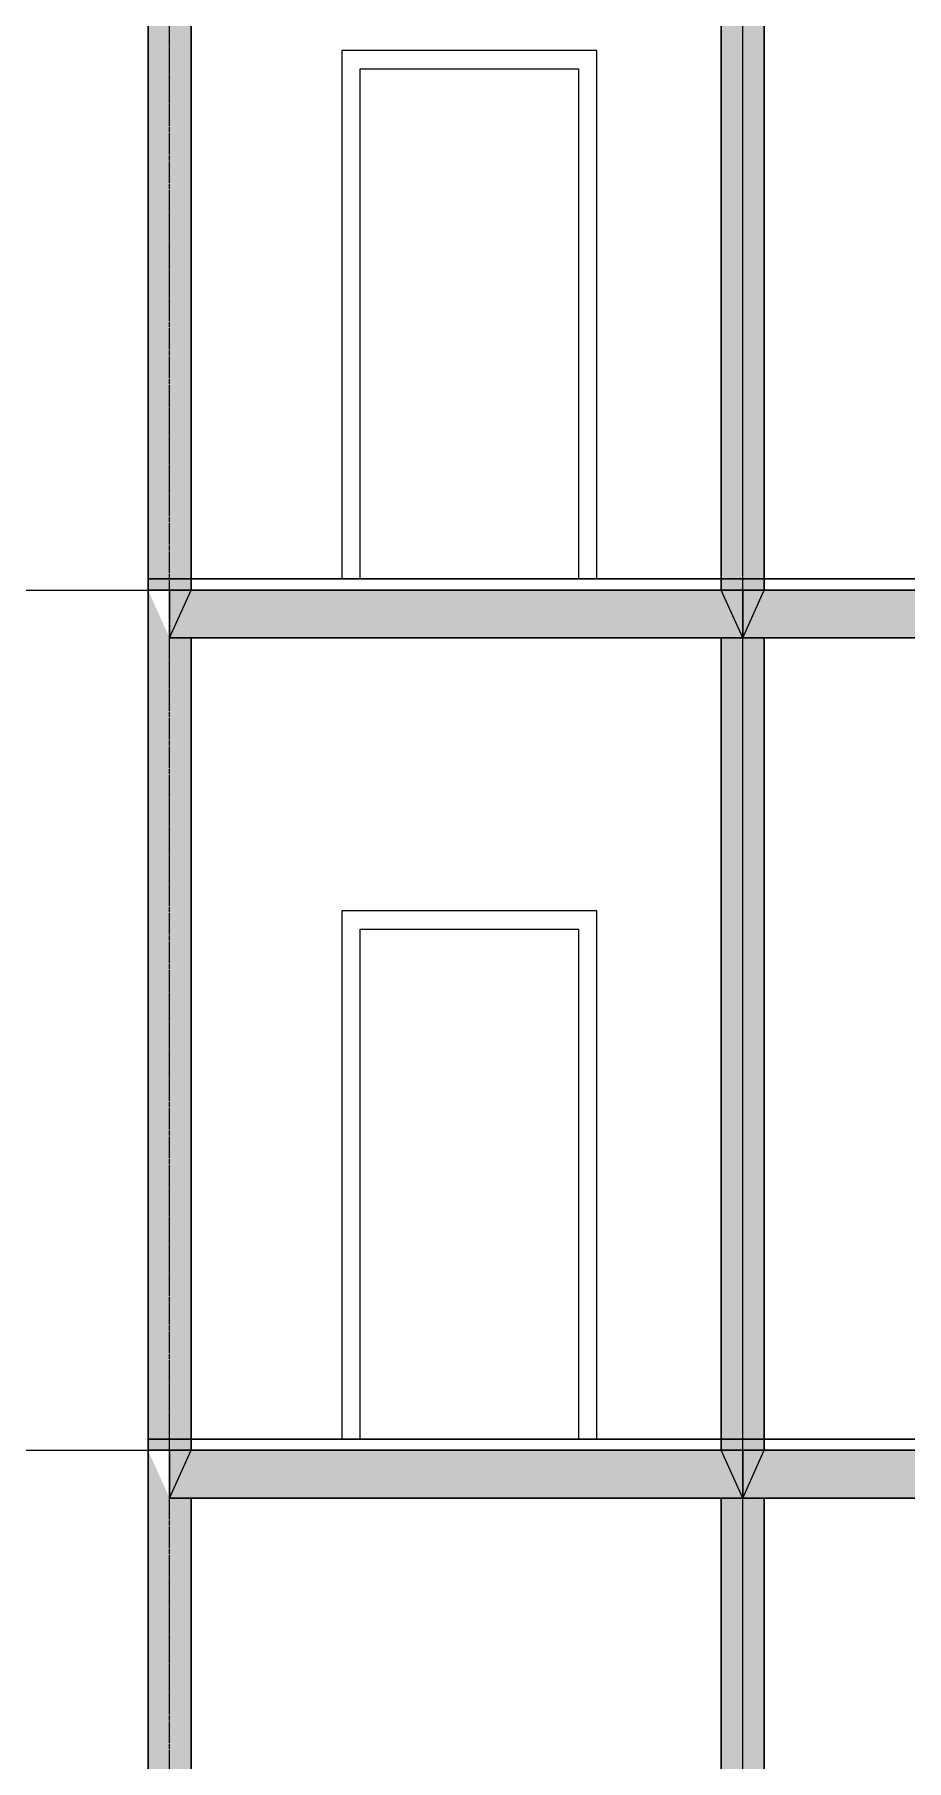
# Model space of a CAD drawing. Header units: millimetres. Extents: x -10163 to 1081624, y -5450 to 230390.
# Drawn here: x 383688 to 387338, y 65645 to 72868 of the extents above; entities that cross this region are included whole.
import ezdxf

# ---------------------------------------------------------------- set-up
doc = ezdxf.new("R2010")
doc.units = ezdxf.units.MM
doc.linetypes.add('Штрих-пунктир', pattern=[24, 20, -1.5, 1, -1.5])
doc.layers.add('0.09', color=40, linetype='Continuous', lineweight=9)
doc.layers.add('0.3', color=40, linetype='Continuous', lineweight=30)
doc.layers.add('0л_штриховка', color=7, linetype='Continuous', lineweight=9, transparency=0.2)
for name, color, linetype in [('норм двкри', 60, 'Continuous'), ('Оси 2', 253, 'Continuous'), ('Перекрытия', 100, 'Continuous'), ('Стены1', 120, 'Continuous')]:
    doc.layers.add(name, color=color, linetype=linetype)
pattern_1 = [(37.5, (8400, -1e-11), (-0.16000313, 4.894132373), [0, -3.8608, 0, -4.318, 0, -4.1275]), (7.5, (8400, -1e-11), (4.49523283, 7.16825101), [0, -2.0828, 0, -3.4798, 0, -1.3335]), (327.5, (8396.876, -1e-11), (7.909923702, 0.014371847), [0, -1.27, 0, -4.572, 0, -5.969]), (317.5, (8396.876, -1e-11), (7.63556452, 2.22929323), [0, -0.635, 0, -2.9972, 0, -3.429])]
pattern_2 = [(37.5, (10800, -7e-12), (-0.16000313, 4.894132373), [0, -3.8608, 0, -4.318, 0, -4.1275]), (7.5, (10800, -7e-12), (4.49523283, 7.16825101), [0, -2.0828, 0, -3.4798, 0, -1.3335]), (327.5, (10796.876, -7e-12), (7.909923702, 0.014371847), [0, -1.27, 0, -4.572, 0, -5.969]), (317.5, (10796.876, -7e-12), (7.63556452, 2.22929323), [0, -0.635, 0, -2.9972, 0, -3.429])]
pattern_3 = [(37.5, (7800, -7e-12), (-0.16000313, 4.894132373), [0, -3.8608, 0, -4.318, 0, -4.1275]), (7.5, (7800, -7e-12), (4.49523283, 7.16825101), [0, -2.0828, 0, -3.4798, 0, -1.3335]), (327.5, (7796.876, -7e-12), (7.909923702, 0.014371847), [0, -1.27, 0, -4.572, 0, -5.969]), (317.5, (7796.876, -7e-12), (7.63556452, 2.22929323), [0, -0.635, 0, -2.9972, 0, -3.429])]
pattern_4 = [(37.5, (8400, -3600), (-0.16000313, 4.894132373), [0, -3.8608, 0, -4.318, 0, -4.1275]), (7.5, (8400, -3600), (4.49523283, 7.16825101), [0, -2.0828, 0, -3.4798, 0, -1.3335]), (327.5, (8396.876, -3600), (7.909923702, 0.014371847), [0, -1.27, 0, -4.572, 0, -5.969]), (317.5, (8396.876, -3600), (7.63556452, 2.22929323), [0, -0.635, 0, -2.9972, 0, -3.429])]
pattern_5 = [(37.5, (10800, -3600), (-0.16000313, 4.894132373), [0, -3.8608, 0, -4.318, 0, -4.1275]), (7.5, (10800, -3600), (4.49523283, 7.16825101), [0, -2.0828, 0, -3.4798, 0, -1.3335]), (327.5, (10796.876, -3600), (7.909923702, 0.014371847), [0, -1.27, 0, -4.572, 0, -5.969]), (317.5, (10796.876, -3600), (7.63556452, 2.22929323), [0, -0.635, 0, -2.9972, 0, -3.429])]
pattern_6 = [(37.5, (7800, -3600), (-0.16000313, 4.894132373), [0, -3.8608, 0, -4.318, 0, -4.1275]), (7.5, (7800, -3600), (4.49523283, 7.16825101), [0, -2.0828, 0, -3.4798, 0, -1.3335]), (327.5, (7796.876, -3600), (7.909923702, 0.014371847), [0, -1.27, 0, -4.572, 0, -5.969]), (317.5, (7796.876, -3600), (7.63556452, 2.22929323), [0, -0.635, 0, -2.9972, 0, -3.429])]

# ---------------------------------------------------------------- blocks, each defined once
blk = doc.blocks.new('типовой')
h = blk.add_hatch()
h.set_pattern_fill('AR-SAND', color=256, scale=0.1)
h.set_pattern_definition(pattern_1)
h.paths.add_polyline_path([(388284.6, 63586), (388194.6, 63586), (388194.6, 63385.8)])
h = blk.add_hatch()
h.set_pattern_fill('AR-SAND', color=256, scale=0.1)
h.set_pattern_definition(pattern_1)
h.paths.add_polyline_path([(388194.6, 63385.8), (388284.6, 63586), (388194.6, 63586)])
h = blk.add_hatch()
h.set_pattern_fill('AR-SAND', color=256, scale=0.1)
h.set_pattern_definition(pattern_1)
h.paths.add_polyline_path([(388194.6, 63385.8), (388284.6, 63586), (388194.6, 63586)])
h = blk.add_hatch()
h.set_pattern_fill('AR-SAND', color=256, scale=0.1)
h.set_pattern_definition(pattern_1)
h.paths.add_polyline_path([(388284.6, 63586), (388194.6, 63586), (388194.6, 63385.8)])
h = blk.add_hatch()
h.set_pattern_fill('AR-SAND', color=256, scale=0.1)
h.set_pattern_definition(pattern_1)
h.paths.add_polyline_path([(388194.6, 63385.8), (388284.6, 63586), (388194.6, 63586)])
h = blk.add_hatch()
h.set_pattern_fill('AR-SAND', color=256, scale=0.1)
h.set_pattern_definition(pattern_1)
h.paths.add_polyline_path([(388194.6, 63385.8), (388284.6, 63586), (388194.6, 63586)])
h = blk.add_hatch()
h.set_pattern_fill('AR-SAND', color=256, scale=0.1)
h.set_pattern_definition(pattern_1)
h.paths.add_polyline_path([(388284.6, 63586), (388194.6, 63586), (388194.6, 63385.8)])
h = blk.add_hatch()
h.set_pattern_fill('AR-SAND', color=256, scale=0.1)
h.set_pattern_definition(pattern_1)
h.paths.add_polyline_path([(388194.6, 63385.8), (388284.6, 63586), (388194.6, 63586)])
h = blk.add_hatch()
h.set_pattern_fill('AR-SAND', color=256, scale=0.1)
h.set_pattern_definition(pattern_1)
h.paths.add_polyline_path([(388194.6, 63385.8), (388284.6, 63586), (388194.6, 63586)])
h = blk.add_hatch()
h.set_pattern_fill('AR-SAND', color=256, scale=0.1)
h.set_pattern_definition(pattern_3)
h.paths.add_polyline_path([(390594.6, 63586), (390504.6, 63586), (390594.6, 63385.8)])
h = blk.add_hatch()
h.set_pattern_fill('AR-SAND', color=256, scale=0.1)
h.set_pattern_definition(pattern_3)
h.paths.add_polyline_path([(390594.6, 63385.8), (390594.6, 63586), (390504.6, 63586)])
h = blk.add_hatch()
h.set_pattern_fill('AR-SAND', color=256, scale=0.1)
h.set_pattern_definition(pattern_3)
h.paths.add_polyline_path([(390594.6, 63385.8), (390594.6, 63586), (390504.6, 63586)])
h = blk.add_hatch()
h.set_pattern_fill('AR-SAND', color=256, scale=0.1)
h.set_pattern_definition(pattern_3)
h.paths.add_polyline_path([(390594.6, 63586), (390504.6, 63586), (390594.6, 63385.8)])
h = blk.add_hatch()
h.set_pattern_fill('AR-SAND', color=256, scale=0.1)
h.set_pattern_definition(pattern_3)
h.paths.add_polyline_path([(390594.6, 63385.8), (390594.6, 63586), (390504.6, 63586)])
h = blk.add_hatch()
h.set_pattern_fill('AR-SAND', color=256, scale=0.1)
h.set_pattern_definition(pattern_3)
h.paths.add_polyline_path([(390594.6, 63385.8), (390594.6, 63586), (390504.6, 63586)])
h = blk.add_hatch()
h.set_pattern_fill('AR-SAND', color=256, scale=0.1)
h.set_pattern_definition(pattern_3)
h.paths.add_polyline_path([(390594.6, 63586), (390504.6, 63586), (390594.6, 63385.8)])
h = blk.add_hatch()
h.set_pattern_fill('AR-SAND', color=256, scale=0.1)
h.set_pattern_definition(pattern_3)
h.paths.add_polyline_path([(390594.6, 63385.8), (390594.6, 63586), (390504.6, 63586)])
h = blk.add_hatch()
h.set_pattern_fill('AR-SAND', color=256, scale=0.1)
h.set_pattern_definition(pattern_3)
h.paths.add_polyline_path([(390594.6, 63385.8), (390594.6, 63586), (390504.6, 63586)])
h = blk.add_hatch()
h.set_pattern_fill('AR-SAND', color=256, scale=0.1)
h.set_pattern_definition(pattern_2)
h.paths.add_polyline_path([(390684.6, 63586), (390594.6, 63586), (390594.6, 63385.8)])
h = blk.add_hatch()
h.set_pattern_fill('AR-SAND', color=256, scale=0.1)
h.set_pattern_definition(pattern_2)
h.paths.add_polyline_path([(390594.6, 63385.8), (390684.6, 63586), (390594.6, 63586)])
h = blk.add_hatch()
h.set_pattern_fill('AR-SAND', color=256, scale=0.1)
h.set_pattern_definition(pattern_2)
h.paths.add_polyline_path([(390594.6, 63385.8), (390684.6, 63586), (390594.6, 63586)])
h = blk.add_hatch()
h.set_pattern_fill('AR-SAND', color=256, scale=0.1)
h.set_pattern_definition(pattern_2)
h.paths.add_polyline_path([(390684.6, 63586), (390594.6, 63586), (390594.6, 63385.8)])
h = blk.add_hatch()
h.set_pattern_fill('AR-SAND', color=256, scale=0.1)
h.set_pattern_definition(pattern_2)
h.paths.add_polyline_path([(390594.6, 63385.8), (390684.6, 63586), (390594.6, 63586)])
h = blk.add_hatch()
h.set_pattern_fill('AR-SAND', color=256, scale=0.1)
h.set_pattern_definition(pattern_2)
h.paths.add_polyline_path([(390594.6, 63385.8), (390684.6, 63586), (390594.6, 63586)])
h = blk.add_hatch()
h.set_pattern_fill('AR-SAND', color=256, scale=0.1)
h.set_pattern_definition(pattern_2)
h.paths.add_polyline_path([(390684.6, 63586), (390594.6, 63586), (390594.6, 63385.8)])
h = blk.add_hatch()
h.set_pattern_fill('AR-SAND', color=256, scale=0.1)
h.set_pattern_definition(pattern_2)
h.paths.add_polyline_path([(390594.6, 63385.8), (390684.6, 63586), (390594.6, 63586)])
h = blk.add_hatch()
h.set_pattern_fill('AR-SAND', color=256, scale=0.1)
h.set_pattern_definition(pattern_2)
h.paths.add_polyline_path([(390594.6, 63385.8), (390684.6, 63586), (390594.6, 63586)])
h = blk.add_hatch()
h.set_pattern_fill('AR-SAND', color=256, scale=0.1)
h.set_pattern_definition(pattern_4)
h.paths.add_polyline_path([(388284.6, 59986), (388194.6, 59986), (388194.6, 59785.8)])
h = blk.add_hatch()
h.set_pattern_fill('AR-SAND', color=256, scale=0.1)
h.set_pattern_definition(pattern_4)
h.paths.add_polyline_path([(388194.6, 59785.8), (388284.6, 59986), (388194.6, 59986)])
h = blk.add_hatch()
h.set_pattern_fill('AR-SAND', color=256, scale=0.1)
h.set_pattern_definition(pattern_4)
h.paths.add_polyline_path([(388194.6, 59785.8), (388284.6, 59986), (388194.6, 59986)])
h = blk.add_hatch()
h.set_pattern_fill('AR-SAND', color=256, scale=0.1)
h.set_pattern_definition(pattern_4)
h.paths.add_polyline_path([(388284.6, 59986), (388194.6, 59986), (388194.6, 59785.8)])
h = blk.add_hatch()
h.set_pattern_fill('AR-SAND', color=256, scale=0.1)
h.set_pattern_definition(pattern_4)
h.paths.add_polyline_path([(388194.6, 59785.8), (388284.6, 59986), (388194.6, 59986)])
h = blk.add_hatch()
h.set_pattern_fill('AR-SAND', color=256, scale=0.1)
h.set_pattern_definition(pattern_4)
h.paths.add_polyline_path([(388194.6, 59785.8), (388284.6, 59986), (388194.6, 59986)])
h = blk.add_hatch()
h.set_pattern_fill('AR-SAND', color=256, scale=0.1)
h.set_pattern_definition(pattern_4)
h.paths.add_polyline_path([(388284.6, 59986), (388194.6, 59986), (388194.6, 59785.8)])
h = blk.add_hatch()
h.set_pattern_fill('AR-SAND', color=256, scale=0.1)
h.set_pattern_definition(pattern_4)
h.paths.add_polyline_path([(388194.6, 59785.8), (388284.6, 59986), (388194.6, 59986)])
h = blk.add_hatch()
h.set_pattern_fill('AR-SAND', color=256, scale=0.1)
h.set_pattern_definition(pattern_4)
h.paths.add_polyline_path([(388194.6, 59785.8), (388284.6, 59986), (388194.6, 59986)])
h = blk.add_hatch()
h.set_pattern_fill('AR-SAND', color=256, scale=0.1)
h.set_pattern_definition(pattern_6)
h.paths.add_polyline_path([(390594.6, 59986), (390504.6, 59986), (390594.6, 59785.8)])
h = blk.add_hatch()
h.set_pattern_fill('AR-SAND', color=256, scale=0.1)
h.set_pattern_definition(pattern_6)
h.paths.add_polyline_path([(390594.6, 59785.8), (390594.6, 59986), (390504.6, 59986)])
h = blk.add_hatch()
h.set_pattern_fill('AR-SAND', color=256, scale=0.1)
h.set_pattern_definition(pattern_6)
h.paths.add_polyline_path([(390594.6, 59785.8), (390594.6, 59986), (390504.6, 59986)])
h = blk.add_hatch()
h.set_pattern_fill('AR-SAND', color=256, scale=0.1)
h.set_pattern_definition(pattern_6)
h.paths.add_polyline_path([(390594.6, 59986), (390504.6, 59986), (390594.6, 59785.8)])
h = blk.add_hatch()
h.set_pattern_fill('AR-SAND', color=256, scale=0.1)
h.set_pattern_definition(pattern_6)
h.paths.add_polyline_path([(390594.6, 59785.8), (390594.6, 59986), (390504.6, 59986)])
h = blk.add_hatch()
h.set_pattern_fill('AR-SAND', color=256, scale=0.1)
h.set_pattern_definition(pattern_6)
h.paths.add_polyline_path([(390594.6, 59785.8), (390594.6, 59986), (390504.6, 59986)])
h = blk.add_hatch()
h.set_pattern_fill('AR-SAND', color=256, scale=0.1)
h.set_pattern_definition(pattern_6)
h.paths.add_polyline_path([(390594.6, 59986), (390504.6, 59986), (390594.6, 59785.8)])
h = blk.add_hatch()
h.set_pattern_fill('AR-SAND', color=256, scale=0.1)
h.set_pattern_definition(pattern_6)
h.paths.add_polyline_path([(390594.6, 59785.8), (390594.6, 59986), (390504.6, 59986)])
h = blk.add_hatch()
h.set_pattern_fill('AR-SAND', color=256, scale=0.1)
h.set_pattern_definition(pattern_6)
h.paths.add_polyline_path([(390594.6, 59785.8), (390594.6, 59986), (390504.6, 59986)])
h = blk.add_hatch()
h.set_pattern_fill('AR-SAND', color=256, scale=0.1)
h.set_pattern_definition(pattern_5)
h.paths.add_polyline_path([(390684.6, 59986), (390594.6, 59986), (390594.6, 59785.8)])
h = blk.add_hatch()
h.set_pattern_fill('AR-SAND', color=256, scale=0.1)
h.set_pattern_definition(pattern_5)
h.paths.add_polyline_path([(390594.6, 59785.8), (390684.6, 59986), (390594.6, 59986)])
h = blk.add_hatch()
h.set_pattern_fill('AR-SAND', color=256, scale=0.1)
h.set_pattern_definition(pattern_5)
h.paths.add_polyline_path([(390594.6, 59785.8), (390684.6, 59986), (390594.6, 59986)])
h = blk.add_hatch()
h.set_pattern_fill('AR-SAND', color=256, scale=0.1)
h.set_pattern_definition(pattern_5)
h.paths.add_polyline_path([(390684.6, 59986), (390594.6, 59986), (390594.6, 59785.8)])
h = blk.add_hatch()
h.set_pattern_fill('AR-SAND', color=256, scale=0.1)
h.set_pattern_definition(pattern_5)
h.paths.add_polyline_path([(390594.6, 59785.8), (390684.6, 59986), (390594.6, 59986)])
h = blk.add_hatch()
h.set_pattern_fill('AR-SAND', color=256, scale=0.1)
h.set_pattern_definition(pattern_5)
h.paths.add_polyline_path([(390594.6, 59785.8), (390684.6, 59986), (390594.6, 59986)])
h = blk.add_hatch()
h.set_pattern_fill('AR-SAND', color=256, scale=0.1)
h.set_pattern_definition(pattern_5)
h.paths.add_polyline_path([(390684.6, 59986), (390594.6, 59986), (390594.6, 59785.8)])
h = blk.add_hatch()
h.set_pattern_fill('AR-SAND', color=256, scale=0.1)
h.set_pattern_definition(pattern_5)
h.paths.add_polyline_path([(390594.6, 59785.8), (390684.6, 59986), (390594.6, 59986)])
h = blk.add_hatch()
h.set_pattern_fill('AR-SAND', color=256, scale=0.1)
h.set_pattern_definition(pattern_5)
h.paths.add_polyline_path([(390594.6, 59785.8), (390684.6, 59986), (390594.6, 59986)])
at = {"layer": '0л_штриховка', "lineweight": 9}
h = blk.add_hatch(dxfattribs=at)
h.set_pattern_fill('ANSI36', color=256, scale=30)
h.paths.add_polyline_path([(390504.6, 63586), (388284.6, 63586), (388194.6, 63385.8), (390594.6, 63385.8)])
h.paths.add_polyline_path([(393504.6, 63586), (390684.6, 63586), (390594.6, 63385.8), (393594.6, 63385.8)])
h.paths.add_polyline_path([(395009.7, 63586), (393684.6, 63586), (393594.6, 63385.8), (395099.7, 63385.8)])
h.paths.add_polyline_path([(393684.6, 63385.8), (393594.6, 63385.8), (393504.6, 63385.8), (393504.6, 59986), (393684.6, 59986), (393684.6, 60033.1)])
h.paths.add_polyline_path([(390684.6, 63385.8), (390594.6, 63385.8), (390504.6, 63385.8), (390504.6, 59986), (390684.6, 59986), (390684.6, 60033.1)])
h.paths.add_polyline_path([(390684.6, 63633.1), (390504.6, 63633.1), (390504.6, 63586), (390594.6, 63586), (390684.6, 63586)])
h.paths.add_polyline_path([(393684.6, 63633.1), (393504.6, 63633.1), (393504.6, 63586), (393594.6, 63586), (393684.6, 63586)])
h.paths.add_polyline_path([(382704.6, 63586), (380184.6, 63586), (380124.6, 63385.8), (382794.6, 63385.8)])
h.paths.add_polyline_path([(380184.6, 63385.8), (380124.6, 63385.8), (380124.6, 63586), (380184.6, 63586), (380184.6, 63633.1), (380064.6, 63633.1), (380064.6, 59986), (380184.6, 59986)])
h.paths.add_polyline_path([(382884.6, 63586), (382794.6, 63385.8), (382704.6, 63385.8), (382704.6, 59986), (382884.6, 59986)])
h.paths.add_polyline_path([(388284.6, 63385.8), (388194.6, 63385.8), (388104.6, 63586), (388104.6, 59986), (388284.6, 59986)])
h.paths.add_polyline_path([(388284.6, 63586), (388284.6, 63633.1), (388104.6, 63633.1), (388104.6, 63586), (388194.6, 63586)])
h.paths.add_polyline_path([(382884.6, 63586), (382884.6, 63633.1), (382704.6, 63633.1), (382704.6, 63586), (382794.6, 63586)])
h = blk.add_hatch(dxfattribs=at)
h.set_pattern_fill('ANSI36', color=256, scale=30)
h.paths.add_polyline_path([(390504.6, 63586), (388284.6, 63586), (388194.6, 63385.8), (390594.6, 63385.8)])
h.paths.add_polyline_path([(393504.6, 63586), (390684.6, 63586), (390594.6, 63385.8), (393594.6, 63385.8)])
h.paths.add_polyline_path([(395009.7, 63586), (393684.6, 63586), (393594.6, 63385.8), (395099.7, 63385.8)])
h.paths.add_polyline_path([(393684.6, 63385.8), (393594.6, 63385.8), (393504.6, 63385.8), (393504.6, 59986), (393684.6, 59986), (393684.6, 60033.1)])
h.paths.add_polyline_path([(390684.6, 63385.8), (390594.6, 63385.8), (390504.6, 63385.8), (390504.6, 59986), (390684.6, 59986), (390684.6, 60033.1)])
h.paths.add_polyline_path([(390684.6, 63633.1), (390504.6, 63633.1), (390504.6, 63586), (390594.6, 63586), (390684.6, 63586)])
h.paths.add_polyline_path([(393684.6, 63633.1), (393504.6, 63633.1), (393504.6, 63586), (393594.6, 63586), (393684.6, 63586)])
h.paths.add_polyline_path([(382704.6, 63586), (380184.6, 63586), (380124.6, 63385.8), (382794.6, 63385.8)])
h.paths.add_polyline_path([(380184.6, 63385.8), (380124.6, 63385.8), (380124.6, 63586), (380184.6, 63586), (380184.6, 63633.1), (380064.6, 63633.1), (380064.6, 59986), (380184.6, 59986)])
h.paths.add_polyline_path([(382884.6, 63586), (382794.6, 63385.8), (382704.6, 63385.8), (382704.6, 59986), (382884.6, 59986)])
h.paths.add_polyline_path([(388284.6, 63385.8), (388194.6, 63385.8), (388104.6, 63586), (388104.6, 59986), (388284.6, 59986)])
h.paths.add_polyline_path([(388284.6, 63586), (388284.6, 63633.1), (388104.6, 63633.1), (388104.6, 63586), (388194.6, 63586)])
h.paths.add_polyline_path([(382884.6, 63586), (382884.6, 63633.1), (382704.6, 63633.1), (382704.6, 63586), (382794.6, 63586)])
h = blk.add_hatch(dxfattribs=at)
h.set_pattern_fill('ANSI36', color=256, scale=30)
h.paths.add_polyline_path([(390504.6, 63586), (388284.6, 63586), (388194.6, 63385.8), (390594.6, 63385.8)])
h.paths.add_polyline_path([(393504.6, 63586), (390684.6, 63586), (390594.6, 63385.8), (393594.6, 63385.8)])
h.paths.add_polyline_path([(395009.7, 63586), (393684.6, 63586), (393594.6, 63385.8), (395099.7, 63385.8)])
h.paths.add_polyline_path([(393684.6, 63385.8), (393594.6, 63385.8), (393504.6, 63385.8), (393504.6, 59986), (393684.6, 59986), (393684.6, 60033.1)])
h.paths.add_polyline_path([(390684.6, 63385.8), (390594.6, 63385.8), (390504.6, 63385.8), (390504.6, 59986), (390684.6, 59986), (390684.6, 60033.1)])
h.paths.add_polyline_path([(390684.6, 63633.1), (390504.6, 63633.1), (390504.6, 63586), (390594.6, 63586), (390684.6, 63586)])
h.paths.add_polyline_path([(393684.6, 63633.1), (393504.6, 63633.1), (393504.6, 63586), (393594.6, 63586), (393684.6, 63586)])
h.paths.add_polyline_path([(382704.6, 63586), (380184.6, 63586), (380124.6, 63385.8), (382794.6, 63385.8)])
h.paths.add_polyline_path([(380184.6, 63385.8), (380124.6, 63385.8), (380124.6, 63586), (380184.6, 63586), (380184.6, 63633.1), (380064.6, 63633.1), (380064.6, 59986), (380184.6, 59986)])
h.paths.add_polyline_path([(382884.6, 63586), (382794.6, 63385.8), (382704.6, 63385.8), (382704.6, 59986), (382884.6, 59986)])
h.paths.add_polyline_path([(388284.6, 63385.8), (388194.6, 63385.8), (388104.6, 63586), (388104.6, 59986), (388284.6, 59986)])
h.paths.add_polyline_path([(388284.6, 63586), (388284.6, 63633.1), (388104.6, 63633.1), (388104.6, 63586), (388194.6, 63586)])
h.paths.add_polyline_path([(382884.6, 63586), (382884.6, 63633.1), (382704.6, 63633.1), (382704.6, 63586), (382794.6, 63586)])
at = {"lineweight": 9}
blk.add_line((382884.6, 59986), (388104.6, 59986), dxfattribs=at)
blk.add_line((382884.6, 59986), (388104.6, 59986), dxfattribs=at)
blk.add_line((382884.6, 59986), (388104.6, 59986), dxfattribs=at)
for points in [[(388284.6, 63586), (388194.6, 63586), (388194.6, 63385.8), (388284.6, 63586)], [(388284.6, 63586), (388194.6, 63586), (388194.6, 63385.8), (388284.6, 63586)], [(388284.6, 63586), (388194.6, 63586), (388194.6, 63385.8), (388284.6, 63586)], [(388284.6, 63586), (388194.6, 63586), (388194.6, 63385.8), (388284.6, 63586)], [(388284.6, 63586), (388194.6, 63586), (388194.6, 63385.8), (388284.6, 63586)], [(388284.6, 63586), (388194.6, 63586), (388194.6, 63385.8), (388284.6, 63586)], [(388284.6, 63586), (388194.6, 63586), (388194.6, 63385.8), (388284.6, 63586)], [(388284.6, 63586), (388194.6, 63586), (388194.6, 63385.8), (388284.6, 63586)], [(388284.6, 63586), (388194.6, 63586), (388194.6, 63385.8), (388284.6, 63586)], [(390504.6, 63586), (390594.6, 63586), (390594.6, 63385.8), (390504.6, 63586)], [(390504.6, 63586), (390594.6, 63586), (390594.6, 63385.8), (390504.6, 63586)], [(390504.6, 63586), (390594.6, 63586), (390594.6, 63385.8), (390504.6, 63586)], [(390504.6, 63586), (390594.6, 63586), (390594.6, 63385.8), (390504.6, 63586)], [(390504.6, 63586), (390594.6, 63586), (390594.6, 63385.8), (390504.6, 63586)], [(390504.6, 63586), (390594.6, 63586), (390594.6, 63385.8), (390504.6, 63586)], [(390504.6, 63586), (390594.6, 63586), (390594.6, 63385.8), (390504.6, 63586)], [(390504.6, 63586), (390594.6, 63586), (390594.6, 63385.8), (390504.6, 63586)], [(390504.6, 63586), (390594.6, 63586), (390594.6, 63385.8), (390504.6, 63586)], [(390684.6, 63586), (390594.6, 63586), (390594.6, 63385.8), (390684.6, 63586)], [(390684.6, 63586), (390594.6, 63586), (390594.6, 63385.8), (390684.6, 63586)], [(390684.6, 63586), (390594.6, 63586), (390594.6, 63385.8), (390684.6, 63586)], [(390684.6, 63586), (390594.6, 63586), (390594.6, 63385.8), (390684.6, 63586)], [(390684.6, 63586), (390594.6, 63586), (390594.6, 63385.8), (390684.6, 63586)], [(390684.6, 63586), (390594.6, 63586), (390594.6, 63385.8), (390684.6, 63586)], [(390684.6, 63586), (390594.6, 63586), (390594.6, 63385.8), (390684.6, 63586)], [(390684.6, 63586), (390594.6, 63586), (390594.6, 63385.8), (390684.6, 63586)], [(390684.6, 63586), (390594.6, 63586), (390594.6, 63385.8), (390684.6, 63586)], [(388284.6, 59986), (388194.6, 59986), (388194.6, 59785.8), (388284.6, 59986)], [(388284.6, 59986), (388194.6, 59986), (388194.6, 59785.8), (388284.6, 59986)], [(388284.6, 59986), (388194.6, 59986), (388194.6, 59785.8), (388284.6, 59986)], [(388284.6, 59986), (388194.6, 59986), (388194.6, 59785.8), (388284.6, 59986)], [(388284.6, 59986), (388194.6, 59986), (388194.6, 59785.8), (388284.6, 59986)], [(388284.6, 59986), (388194.6, 59986), (388194.6, 59785.8), (388284.6, 59986)], [(388284.6, 59986), (388194.6, 59986), (388194.6, 59785.8), (388284.6, 59986)], [(388284.6, 59986), (388194.6, 59986), (388194.6, 59785.8), (388284.6, 59986)], [(388284.6, 59986), (388194.6, 59986), (388194.6, 59785.8), (388284.6, 59986)], [(390504.6, 59986), (390594.6, 59986), (390594.6, 59785.8), (390504.6, 59986)], [(390504.6, 59986), (390594.6, 59986), (390594.6, 59785.8), (390504.6, 59986)], [(390504.6, 59986), (390594.6, 59986), (390594.6, 59785.8), (390504.6, 59986)], [(390504.6, 59986), (390594.6, 59986), (390594.6, 59785.8), (390504.6, 59986)], [(390504.6, 59986), (390594.6, 59986), (390594.6, 59785.8), (390504.6, 59986)], [(390504.6, 59986), (390594.6, 59986), (390594.6, 59785.8), (390504.6, 59986)], [(390504.6, 59986), (390594.6, 59986), (390594.6, 59785.8), (390504.6, 59986)], [(390504.6, 59986), (390594.6, 59986), (390594.6, 59785.8), (390504.6, 59986)], [(390504.6, 59986), (390594.6, 59986), (390594.6, 59785.8), (390504.6, 59986)], [(390684.6, 59986), (390594.6, 59986), (390594.6, 59785.8), (390684.6, 59986)], [(390684.6, 59986), (390594.6, 59986), (390594.6, 59785.8), (390684.6, 59986)], [(390684.6, 59986), (390594.6, 59986), (390594.6, 59785.8), (390684.6, 59986)], [(390684.6, 59986), (390594.6, 59986), (390594.6, 59785.8), (390684.6, 59986)], [(390684.6, 59986), (390594.6, 59986), (390594.6, 59785.8), (390684.6, 59986)], [(390684.6, 59986), (390594.6, 59986), (390594.6, 59785.8), (390684.6, 59986)], [(390684.6, 59986), (390594.6, 59986), (390594.6, 59785.8), (390684.6, 59986)], [(390684.6, 59986), (390594.6, 59986), (390594.6, 59785.8), (390684.6, 59986)], [(390684.6, 59986), (390594.6, 59986), (390594.6, 59785.8), (390684.6, 59986)]]:
    blk.add_lwpolyline(points)
at = {"layer": '0.09', "lineweight": 9}
blk.add_line((382884.6, 59986), (388104.6, 59986), dxfattribs=at)
blk.add_line((382884.6, 59986), (388104.6, 59986), dxfattribs=at)
blk.add_line((382884.6, 59986), (388104.6, 59986), dxfattribs=at)
blk.add_line((382884.6, 59986), (388104.6, 59986), dxfattribs=at)
blk.add_line((382884.6, 59986), (388104.6, 59986), dxfattribs=at)
blk.add_line((382884.6, 59986), (388104.6, 59986), dxfattribs=at)
at = {"layer": '0.3', "lineweight": 30}
for points in [[(388104.6, 63633.1), (388104.6, 59986), (388284.6, 59986), (388284.6, 63385.8)], [(388284.6, 63633.1), (388104.6, 63633.1)], [(388104.6, 63633.1), (388104.6, 59986), (388284.6, 59986), (388284.6, 63385.8)], [(388284.6, 63633.1), (388104.6, 63633.1)], [(388104.6, 63633.1), (388104.6, 59986), (388284.6, 59986), (388284.6, 63385.8)], [(388284.6, 63633.1), (388104.6, 63633.1)], [(390684.6, 63633.1), (390504.6, 63633.1)], [(390684.6, 63633.1), (390504.6, 63633.1)], [(390684.6, 63633.1), (390504.6, 63633.1)], [(388194.6, 63586), (388194.6, 63385.8), (390594.6, 63385.8), (390594.6, 63586)], [(388194.6, 63586), (388194.6, 63385.8), (390594.6, 63385.8), (390594.6, 63586)], [(388194.6, 63586), (388194.6, 63385.8), (390594.6, 63385.8), (390594.6, 63586)], [(390594.6, 63586), (390594.6, 63385.8), (393594.6, 63385.8), (393594.6, 63586)], [(390594.6, 63586), (390594.6, 63385.8), (393594.6, 63385.8), (393594.6, 63586)], [(390594.6, 63586), (390594.6, 63385.8), (393594.6, 63385.8), (393594.6, 63586)], [(390504.6, 63385.8), (390504.6, 59986), (390684.6, 59986), (390684.6, 63385.8)], [(390504.6, 63385.8), (390504.6, 59986), (390684.6, 59986), (390684.6, 63385.8)], [(390504.6, 63385.8), (390504.6, 59986), (390684.6, 59986), (390684.6, 63385.8)], [(388194.6, 59986), (388194.6, 59785.8), (390594.6, 59785.8), (390594.6, 59986)], [(388194.6, 59986), (388194.6, 59785.8), (390594.6, 59785.8), (390594.6, 59986)], [(388194.6, 59986), (388194.6, 59785.8), (390594.6, 59785.8), (390594.6, 59986)], [(388194.6, 59986), (388194.6, 59785.8), (390594.6, 59785.8), (390594.6, 59986)], [(388194.6, 59986), (388194.6, 59785.8), (390594.6, 59785.8), (390594.6, 59986)], [(388194.6, 59986), (388194.6, 59785.8), (390594.6, 59785.8), (390594.6, 59986)], [(388194.6, 59986), (388194.6, 59785.8), (390594.6, 59785.8), (390594.6, 59986)], [(388194.6, 59986), (388194.6, 59785.8), (390594.6, 59785.8), (390594.6, 59986)], [(388194.6, 59986), (388194.6, 59785.8), (390594.6, 59785.8), (390594.6, 59986)], [(388284.6, 59986), (390504.6, 59986)], [(388284.6, 59986), (390504.6, 59986)], [(388284.6, 59986), (390504.6, 59986)], [(388284.6, 59986), (390504.6, 59986)], [(388284.6, 59986), (390504.6, 59986)], [(388284.6, 59986), (390504.6, 59986)], [(388284.6, 59986), (390504.6, 59986)], [(388284.6, 59986), (390504.6, 59986)], [(388284.6, 59986), (390504.6, 59986)], [(390594.6, 59986), (390594.6, 59785.8), (393594.6, 59785.8), (393594.6, 59986)], [(390594.6, 59986), (390594.6, 59785.8), (393594.6, 59785.8), (393594.6, 59986)], [(390594.6, 59986), (390594.6, 59785.8), (393594.6, 59785.8), (393594.6, 59986)], [(390594.6, 59986), (390594.6, 59785.8), (393594.6, 59785.8), (393594.6, 59986)], [(390594.6, 59986), (390594.6, 59785.8), (393594.6, 59785.8), (393594.6, 59986)], [(390594.6, 59986), (390594.6, 59785.8), (393594.6, 59785.8), (393594.6, 59986)], [(390594.6, 59986), (390594.6, 59785.8), (393594.6, 59785.8), (393594.6, 59986)], [(390594.6, 59986), (390594.6, 59785.8), (393594.6, 59785.8), (393594.6, 59986)], [(390594.6, 59986), (390594.6, 59785.8), (393594.6, 59785.8), (393594.6, 59986)], [(390647.5, 59986), (393535.1, 59986)], [(390647.5, 59986), (393535.1, 59986)], [(390647.5, 59986), (393535.1, 59986)], [(390647.5, 59986), (393535.1, 59986)], [(390647.5, 59986), (393535.1, 59986)], [(390647.5, 59986), (393535.1, 59986)], [(390647.5, 59986), (393535.1, 59986)], [(390647.5, 59986), (393535.1, 59986)], [(390647.5, 59986), (393535.1, 59986)]]:
    blk.add_lwpolyline(points, dxfattribs=at)
for points in [[(388284.6, 63586), (390504.6, 63586), (390504.6, 63633.1), (388284.6, 63633.1)], [(388284.6, 63586), (390504.6, 63586), (390504.6, 63633.1), (388284.6, 63633.1)], [(388284.6, 63586), (390504.6, 63586), (390504.6, 63633.1), (388284.6, 63633.1)], [(388284.6, 63586), (390504.6, 63586), (390504.6, 63633.1), (388284.6, 63633.1)], [(388284.6, 63586), (390504.6, 63586), (390504.6, 63633.1), (388284.6, 63633.1)], [(388284.6, 63586), (390504.6, 63586), (390504.6, 63633.1), (388284.6, 63633.1)], [(388284.6, 63586), (390504.6, 63586), (390504.6, 63633.1), (388284.6, 63633.1)], [(388284.6, 63586), (390504.6, 63586), (390504.6, 63633.1), (388284.6, 63633.1)], [(388284.6, 63586), (390504.6, 63586), (390504.6, 63633.1), (388284.6, 63633.1)], [(390684.6, 63586), (393504.6, 63586), (393504.6, 63633.1), (390684.6, 63633.1)], [(390684.6, 63586), (393504.6, 63586), (393504.6, 63633.1), (390684.6, 63633.1)], [(390684.6, 63586), (393504.6, 63586), (393504.6, 63633.1), (390684.6, 63633.1)], [(390684.6, 63586), (393504.6, 63586), (393504.6, 63633.1), (390684.6, 63633.1)], [(390684.6, 63586), (393504.6, 63586), (393504.6, 63633.1), (390684.6, 63633.1)], [(390684.6, 63586), (393504.6, 63586), (393504.6, 63633.1), (390684.6, 63633.1)], [(390684.6, 63586), (393504.6, 63586), (393504.6, 63633.1), (390684.6, 63633.1)], [(390684.6, 63586), (393504.6, 63586), (393504.6, 63633.1), (390684.6, 63633.1)], [(390684.6, 63586), (393504.6, 63586), (393504.6, 63633.1), (390684.6, 63633.1)], [(388284.6, 59986), (390504.6, 59986), (390504.6, 60033.1), (388284.6, 60033.1)], [(388284.6, 59986), (390504.6, 59986), (390504.6, 60033.1), (388284.6, 60033.1)], [(388284.6, 59986), (390504.6, 59986), (390504.6, 60033.1), (388284.6, 60033.1)], [(388284.6, 59986), (390504.6, 59986), (390504.6, 60033.1), (388284.6, 60033.1)], [(388284.6, 59986), (390504.6, 59986), (390504.6, 60033.1), (388284.6, 60033.1)], [(388284.6, 59986), (390504.6, 59986), (390504.6, 60033.1), (388284.6, 60033.1)], [(388284.6, 59986), (390504.6, 59986), (390504.6, 60033.1), (388284.6, 60033.1)], [(388284.6, 59986), (390504.6, 59986), (390504.6, 60033.1), (388284.6, 60033.1)], [(388284.6, 59986), (390504.6, 59986), (390504.6, 60033.1), (388284.6, 60033.1)], [(390684.6, 59986), (393504.6, 59986), (393504.6, 60033.1), (390684.6, 60033.1)], [(390684.6, 59986), (393504.6, 59986), (393504.6, 60033.1), (390684.6, 60033.1)], [(390684.6, 59986), (393504.6, 59986), (393504.6, 60033.1), (390684.6, 60033.1)], [(390684.6, 59986), (393504.6, 59986), (393504.6, 60033.1), (390684.6, 60033.1)], [(390684.6, 59986), (393504.6, 59986), (393504.6, 60033.1), (390684.6, 60033.1)], [(390684.6, 59986), (393504.6, 59986), (393504.6, 60033.1), (390684.6, 60033.1)], [(390684.6, 59986), (393504.6, 59986), (393504.6, 60033.1), (390684.6, 60033.1)], [(390684.6, 59986), (393504.6, 59986), (393504.6, 60033.1), (390684.6, 60033.1)], [(390684.6, 59986), (393504.6, 59986), (393504.6, 60033.1), (390684.6, 60033.1)]]:
    blk.add_lwpolyline(points, close=True, dxfattribs=at)
at = {"layer": 'норм двкри', "lineweight": 9}
for p, q in [((388916.4, 62243.1), (388916.4, 60033.1)), ((389983.4, 62243.1), (388916.4, 62243.1)), ((388916.4, 62243.1), (388916.4, 60033.1)), ((389983.4, 62243.1), (388916.4, 62243.1)), ((388916.4, 62243.1), (388916.4, 60033.1)), ((389983.4, 62243.1), (388916.4, 62243.1)), ((388916.4, 62243.1), (388916.4, 60033.1)), ((389983.4, 62243.1), (388916.4, 62243.1)), ((388916.4, 62243.1), (388916.4, 60033.1)), ((389983.4, 62243.1), (388916.4, 62243.1)), ((388916.4, 62243.1), (388916.4, 60033.1)), ((389983.4, 62243.1), (388916.4, 62243.1)), ((388916.4, 62243.1), (388916.4, 60033.1)), ((389983.4, 62243.1), (388916.4, 62243.1)), ((388916.4, 62243.1), (388916.4, 60033.1)), ((389983.4, 62243.1), (388916.4, 62243.1)), ((388916.4, 62243.1), (388916.4, 60033.1)), ((389983.4, 62243.1), (388916.4, 62243.1)), ((388916.4, 62243.1), (388916.4, 60033.1)), ((389983.4, 62243.1), (388916.4, 62243.1)), ((388916.4, 62243.1), (388916.4, 60033.1)), ((389983.4, 62243.1), (388916.4, 62243.1)), ((388916.4, 62243.1), (388916.4, 60033.1)), ((389983.4, 62243.1), (388916.4, 62243.1)), ((388916.4, 62243.1), (388916.4, 60033.1)), ((389983.4, 62243.1), (388916.4, 62243.1)), ((388916.4, 62243.1), (388916.4, 60033.1)), ((389983.4, 62243.1), (388916.4, 62243.1)), ((388916.4, 62243.1), (388916.4, 60033.1)), ((389983.4, 62243.1), (388916.4, 62243.1)), ((388916.4, 62243.1), (388916.4, 60033.1)), ((389983.4, 62243.1), (388916.4, 62243.1)), ((388916.4, 62243.1), (388916.4, 60033.1)), ((389983.4, 62243.1), (388916.4, 62243.1)), ((388916.4, 62243.1), (388916.4, 60033.1)), ((389983.4, 62243.1), (388916.4, 62243.1)), ((389983.4, 60033.1), (389983.4, 62243.1)), ((389983.4, 60033.1), (389983.4, 62243.1)), ((389983.4, 60033.1), (389983.4, 62243.1)), ((389983.4, 60033.1), (389983.4, 62243.1)), ((389983.4, 60033.1), (389983.4, 62243.1)), ((389983.4, 60033.1), (389983.4, 62243.1)), ((389983.4, 60033.1), (389983.4, 62243.1)), ((389983.4, 60033.1), (389983.4, 62243.1)), ((389983.4, 60033.1), (389983.4, 62243.1)), ((389983.4, 60033.1), (389983.4, 62243.1)), ((389983.4, 60033.1), (389983.4, 62243.1)), ((389983.4, 60033.1), (389983.4, 62243.1)), ((389983.4, 60033.1), (389983.4, 62243.1)), ((389983.4, 60033.1), (389983.4, 62243.1)), ((389983.4, 60033.1), (389983.4, 62243.1)), ((389983.4, 60033.1), (389983.4, 62243.1)), ((389983.4, 60033.1), (389983.4, 62243.1)), ((389983.4, 60033.1), (389983.4, 62243.1)), ((388992.4, 60033.1), (388992.4, 62167.1)), ((388992.4, 62167.1), (389907.4, 62167.1)), ((388992.4, 60033.1), (388992.4, 62167.1)), ((388992.4, 62167.1), (389907.4, 62167.1)), ((388992.4, 60033.1), (388992.4, 62167.1)), ((388992.4, 62167.1), (389907.4, 62167.1)), ((388992.4, 60033.1), (388992.4, 62167.1)), ((388992.4, 62167.1), (389907.4, 62167.1)), ((388992.4, 60033.1), (388992.4, 62167.1)), ((388992.4, 62167.1), (389907.4, 62167.1)), ((388992.4, 60033.1), (388992.4, 62167.1)), ((388992.4, 62167.1), (389907.4, 62167.1)), ((388992.4, 60033.1), (388992.4, 62167.1)), ((388992.4, 62167.1), (389907.4, 62167.1)), ((388992.4, 60033.1), (388992.4, 62167.1)), ((388992.4, 62167.1), (389907.4, 62167.1)), ((388992.4, 60033.1), (388992.4, 62167.1)), ((388992.4, 62167.1), (389907.4, 62167.1)), ((388992.4, 60033.1), (388992.4, 62167.1)), ((388992.4, 62167.1), (389907.4, 62167.1)), ((388992.4, 60033.1), (388992.4, 62167.1)), ((388992.4, 62167.1), (389907.4, 62167.1)), ((388992.4, 60033.1), (388992.4, 62167.1)), ((388992.4, 62167.1), (389907.4, 62167.1)), ((388992.4, 60033.1), (388992.4, 62167.1)), ((388992.4, 62167.1), (389907.4, 62167.1)), ((388992.4, 60033.1), (388992.4, 62167.1)), ((388992.4, 62167.1), (389907.4, 62167.1)), ((388992.4, 60033.1), (388992.4, 62167.1)), ((388992.4, 62167.1), (389907.4, 62167.1)), ((388992.4, 60033.1), (388992.4, 62167.1)), ((388992.4, 62167.1), (389907.4, 62167.1)), ((388992.4, 60033.1), (388992.4, 62167.1)), ((388992.4, 62167.1), (389907.4, 62167.1)), ((388992.4, 60033.1), (388992.4, 62167.1)), ((388992.4, 62167.1), (389907.4, 62167.1)), ((389907.4, 62167.1), (389907.4, 60033.1)), ((389907.4, 62167.1), (389907.4, 60033.1)), ((389907.4, 62167.1), (389907.4, 60033.1)), ((389907.4, 62167.1), (389907.4, 60033.1)), ((389907.4, 62167.1), (389907.4, 60033.1)), ((389907.4, 62167.1), (389907.4, 60033.1)), ((389907.4, 62167.1), (389907.4, 60033.1)), ((389907.4, 62167.1), (389907.4, 60033.1)), ((389907.4, 62167.1), (389907.4, 60033.1)), ((389907.4, 62167.1), (389907.4, 60033.1)), ((389907.4, 62167.1), (389907.4, 60033.1)), ((389907.4, 62167.1), (389907.4, 60033.1)), ((389907.4, 62167.1), (389907.4, 60033.1)), ((389907.4, 62167.1), (389907.4, 60033.1)), ((389907.4, 62167.1), (389907.4, 60033.1)), ((389907.4, 62167.1), (389907.4, 60033.1)), ((389907.4, 62167.1), (389907.4, 60033.1)), ((389907.4, 62167.1), (389907.4, 60033.1))]:
    blk.add_line(p, q, dxfattribs=at)
at = {"layer": 'Перекрытия'}
for points in [[(388194.6, 63586), (388194.6, 63385.8), (390594.6, 63385.8), (390594.6, 63586)], [(388194.6, 63586), (388194.6, 63385.8), (390594.6, 63385.8), (390594.6, 63586)], [(388194.6, 63586), (388194.6, 63385.8), (390594.6, 63385.8), (390594.6, 63586)], [(388194.6, 63586), (388194.6, 63385.8), (390594.6, 63385.8), (390594.6, 63586)], [(388194.6, 63586), (388194.6, 63385.8), (390594.6, 63385.8), (390594.6, 63586)], [(388194.6, 63586), (388194.6, 63385.8), (390594.6, 63385.8), (390594.6, 63586)], [(388284.6, 63586), (390504.6, 63586)], [(388284.6, 63586), (390504.6, 63586)], [(388284.6, 63586), (390504.6, 63586)], [(388284.6, 63586), (390504.6, 63586)], [(388284.6, 63586), (390504.6, 63586)], [(388284.6, 63586), (390504.6, 63586)], [(388284.6, 63586), (390504.6, 63586)], [(388284.6, 63586), (390504.6, 63586)], [(388284.6, 63586), (390504.6, 63586)], [(390594.6, 63586), (390594.6, 63385.8), (393594.6, 63385.8), (393594.6, 63586)], [(390594.6, 63586), (390594.6, 63385.8), (393594.6, 63385.8), (393594.6, 63586)], [(390594.6, 63586), (390594.6, 63385.8), (393594.6, 63385.8), (393594.6, 63586)], [(390594.6, 63586), (390594.6, 63385.8), (393594.6, 63385.8), (393594.6, 63586)], [(390594.6, 63586), (390594.6, 63385.8), (393594.6, 63385.8), (393594.6, 63586)], [(390594.6, 63586), (390594.6, 63385.8), (393594.6, 63385.8), (393594.6, 63586)], [(390647.5, 63586), (393535.1, 63586)], [(390647.5, 63586), (393535.1, 63586)], [(390647.5, 63586), (393535.1, 63586)], [(390647.5, 63586), (393535.1, 63586)], [(390647.5, 63586), (393535.1, 63586)], [(390647.5, 63586), (393535.1, 63586)], [(390647.5, 63586), (393535.1, 63586)], [(390647.5, 63586), (393535.1, 63586)], [(390647.5, 63586), (393535.1, 63586)]]:
    blk.add_lwpolyline(points, dxfattribs=at)
at = {"layer": 'Стены1'}
for points in [[(388104.6, 63633.1), (388104.6, 59986), (388284.6, 59986), (388284.6, 63385.8)], [(388284.6, 63633.1), (388104.6, 63633.1)], [(388104.6, 63633.1), (388104.6, 59986), (388284.6, 59986), (388284.6, 63385.8)], [(388284.6, 63633.1), (388104.6, 63633.1)], [(388104.6, 63633.1), (388104.6, 59986), (388284.6, 59986), (388284.6, 63385.8)], [(388284.6, 63633.1), (388104.6, 63633.1)], [(388104.6, 63633.1), (388104.6, 59986), (388284.6, 59986), (388284.6, 63385.8)], [(388284.6, 63633.1), (388104.6, 63633.1)], [(388104.6, 63633.1), (388104.6, 59986), (388284.6, 59986), (388284.6, 63385.8)], [(388284.6, 63633.1), (388104.6, 63633.1)], [(388104.6, 63633.1), (388104.6, 59986), (388284.6, 59986), (388284.6, 63385.8)], [(388284.6, 63633.1), (388104.6, 63633.1)], [(390684.6, 63633.1), (390504.6, 63633.1)], [(390684.6, 63633.1), (390504.6, 63633.1)], [(390684.6, 63633.1), (390504.6, 63633.1)], [(390684.6, 63633.1), (390504.6, 63633.1)], [(390684.6, 63633.1), (390504.6, 63633.1)], [(390684.6, 63633.1), (390504.6, 63633.1)], [(390504.6, 63385.8), (390504.6, 59986), (390684.6, 59986), (390684.6, 63385.8)], [(390504.6, 63385.8), (390504.6, 59986), (390684.6, 59986), (390684.6, 63385.8)], [(390504.6, 63385.8), (390504.6, 59986), (390684.6, 59986), (390684.6, 63385.8)], [(390504.6, 63385.8), (390504.6, 59986), (390684.6, 59986), (390684.6, 63385.8)], [(390504.6, 63385.8), (390504.6, 59986), (390684.6, 59986), (390684.6, 63385.8)], [(390504.6, 63385.8), (390504.6, 59986), (390684.6, 59986), (390684.6, 63385.8)]]:
    blk.add_lwpolyline(points, dxfattribs=at)

msp = doc.modelspace()

# ---------------------------------------------------------------- linework, layer by layer
at = {"layer": 'Оси 2', "color": 9, "linetype": 'Штрих-пунктир', "lineweight": 9, "true_color": 0xc7c8ca}
for q in [(384253.024, 78672.607), (384253.024, 78622.607)]:
    msp.add_line((384253.024, 50020.924), q, dxfattribs=at)
at = {"layer": 'Оси 2', "color": 9, "linetype": 'Continuous', "lineweight": 9, "true_color": 0xc7c8ca}
for q in [(386653.024, 78672.607), (386653.024, 78622.607)]:
    msp.add_line((386653.024, 50020.924), q, dxfattribs=at)

# ---------------------------------------------------------------- block references
at = {"layer": 'Перекрытия'}
for p in [(-3941.534, 10557.022), (-3941.534, 6957.022), (-3941.534, 3357.022)]:
    msp.add_blockref('типовой', p, dxfattribs=at)

doc.saveas('drawing.dxf')
